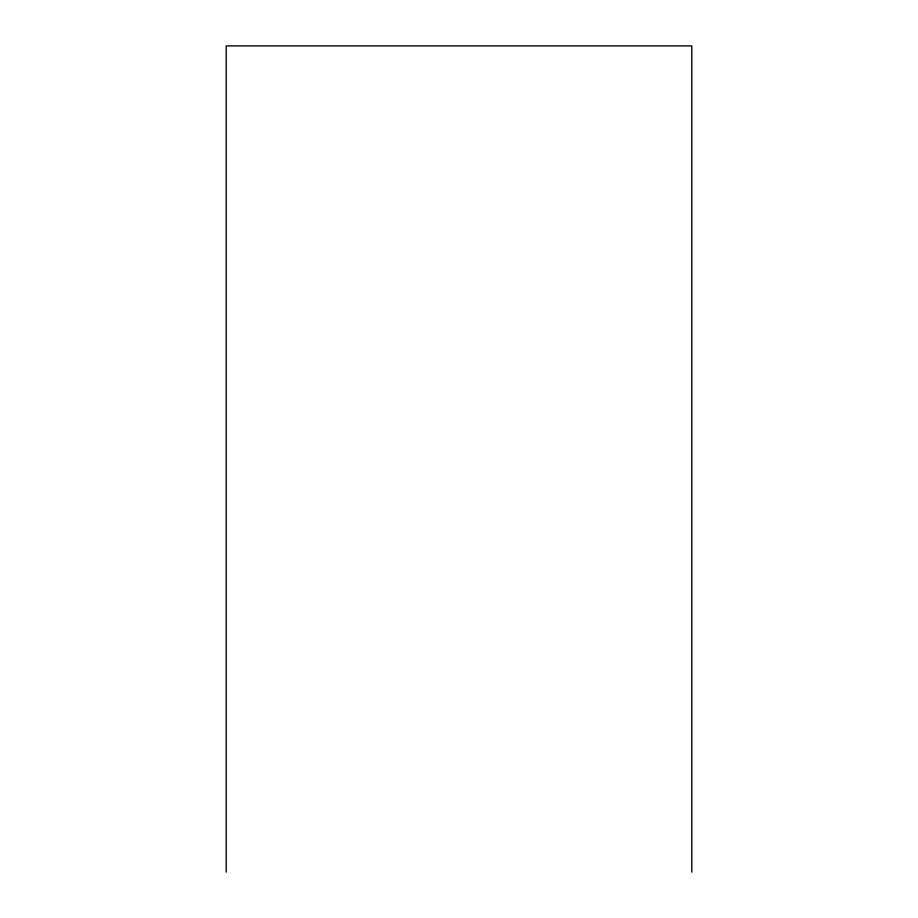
<?xml version="1.0" encoding="UTF-8"?>
<svg xmlns="http://www.w3.org/2000/svg" width="918" height="918" viewBox="0 0 918 918"><rect width="100%" height="100%" fill="white"/><g stroke="black" fill="none" stroke-linecap="round" stroke-linejoin="round"><path stroke-width="1.38" d="M691.793 872.1L691.793 45.9L226.207 45.9L226.207 872.1"/></g></svg>
